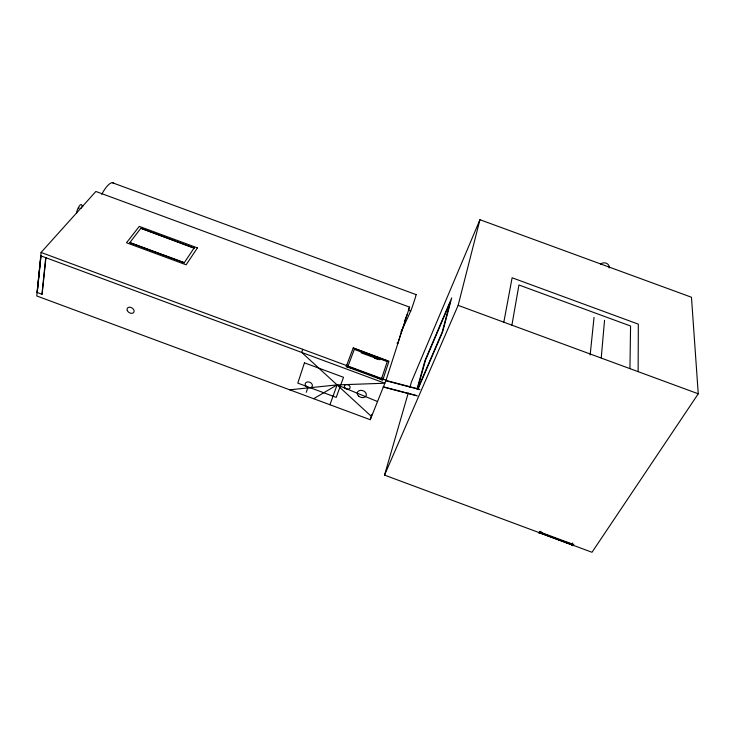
<?xml version="1.0" encoding="UTF-8"?>
<svg xmlns="http://www.w3.org/2000/svg" width="735" height="735" viewBox="0 0 735 735"><rect width="100%" height="100%" fill="white"/><g stroke="black" fill="none" stroke-linecap="round" stroke-linejoin="round"><path stroke-width="1.1" d="M638.136 371.653L638.338 324.153L512.12 277.775L503.824 322.187M629.941 368.639L630.566 326.009L518.938 284.987L511.9 325.164M572.427 542.99L572.345 544.084L540.804 532.351M601.248 357.77L604.547 320.285M40.747 255.808L36.75 295.957L370.256 419.703L386.077 380.179L409.56 307.12L95.872 191.468L41.077 252.463L40.747 255.808L384.855 383.22L337.089 384.91L289.691 389.807M37.292 292.521L40.949 255.881L37.099 292.447L42.134 294.322L45.938 257.728M590.15 355.005L594.036 317.364M41.95 294.248L45.735 257.654M540.923 531.276L540.712 532.517L547.244 535.337M129.829 242.596L184.264 262.707L129.829 242.596L140.854 228.282L194.113 248.099L140.854 228.282M384.534 475.104L458.135 305.365L479.946 219.71L691.47 297.243L698.25 393.795L592.006 552.279L384.534 475.104L408.265 392.94M417.039 389.054L424.977 360.6L451.685 297.923L442.645 331.852L417.903 389.348M417.351 389.44L425.501 360.214L450.105 302.489L442.25 331.935L417.498 389.476M409.845 387.464L411.425 381.979L479.946 219.71M302.719 349.318L301.717 352.433L371.524 416.515M370.256 419.703L372.011 414.292M383.11 379.085L388.971 361.179L353.223 347.958L346.58 365.561M381.823 378.158L383.266 378.69L382.641 380.261L381.199 379.729L387.253 361.583L354.298 349.391L347.591 367.289L346.148 366.756L346.727 365.157L348.169 365.699M306.274 392.306L307.901 387.474M400.998 331.715A35.353 1.066 -65 0 0 407.732 317.695L411.324 309.619A26.166 0.873 -69.8 0 0 415.817 294.707M329.941 404.746L337.089 384.91L377.524 401.54M353.223 347.958L387.768 361.179M355.06 369.154L347.738 366.884M374.317 376.283L381.355 379.333M409.56 307.12L408.403 310.051L410.755 311.208M404.415 321.434L407.3 314.157M565.298 542.053L572.243 544.24M184.264 262.707L194.141 247.952M313.661 398.701L337.089 384.91M385.948 380.445L419.097 389.118M385.416 380.611L419.86 389.614M383.661 386.895L416.635 395.54M383.064 386.968L417.351 395.954M458.135 305.365L698.25 393.795M112.354 182.721L416.093 294.616M361.041 352.782L379.903 359.764M374.464 358.129L377.349 359.194M41.077 252.463L386.077 380.179M347.885 366.489L381.511 378.938M347.664 367.087L381.272 379.536M540.51 532.829L572.041 544.562M538.966 532.654L573.19 545.379M399.133 338.973A26.166 0.873 -69.8 0 0 397.957 343.217L397.534 343.548A14.149 2.315 -71.9 0 1 397.075 343.024M399.436 338.008A26.166 0.873 -69.8 0 1 400.621 334.425M400.952 333.433A26.166 0.873 -69.8 0 1 402.863 327.929M403.212 326.956A26.166 0.873 -69.8 0 1 405.04 321.866M101.724 194.343A26.019 7.414 -69.6 0 1 114.109 183.557M76.523 213.049A6.073 1.865 -69.3 0 1 79.215 206.14A6.073 1.865 -69.3 0 1 81.87 205.387M81.116 208.262A6.073 1.847 -69.3 0 1 83.211 205.671M78.7 208.611A3.693 1.13 -69.3 0 1 79.132 207.876M600.504 264.141A5.026 4.162 3.6 0 1 606.522 263.341A5.026 4.162 3.6 0 1 609.14 267.981M304.446 362.824L297.804 383.128L336.217 397.378L343.521 377.294L304.446 362.824M539.545 531.69L538.773 532.967L540.124 533.472L540.905 532.195L539.545 531.69M572.446 543.928L571.628 545.195L572.988 545.701L573.805 544.433L572.446 543.928M197.439 247.87L186.111 264.793L126.484 242.761L139.273 226.408L197.439 247.87M358.505 395.981A4.686 3.482 19.5 0 0 366.186 395.623A4.686 3.482 19.5 0 0 360.692 390.349A4.686 3.482 19.5 0 0 358.505 395.981M345.174 388.154A2.968 2.205 20.4 0 0 350.016 387.915A2.968 2.205 20.4 0 0 346.516 384.57A2.968 2.205 20.4 0 0 345.174 388.154M305.668 385.774A3.758 2.775 22.4 0 0 311.952 386.794A3.758 2.775 22.4 0 0 308.737 381.97A3.758 2.775 22.4 0 0 305.668 385.774M127.293 310.537A3.831 2.747 32.2 0 0 133.384 312.807A3.831 2.747 32.2 0 0 131.087 307.478A3.831 2.747 32.2 0 0 127.293 310.537"/></g></svg>
